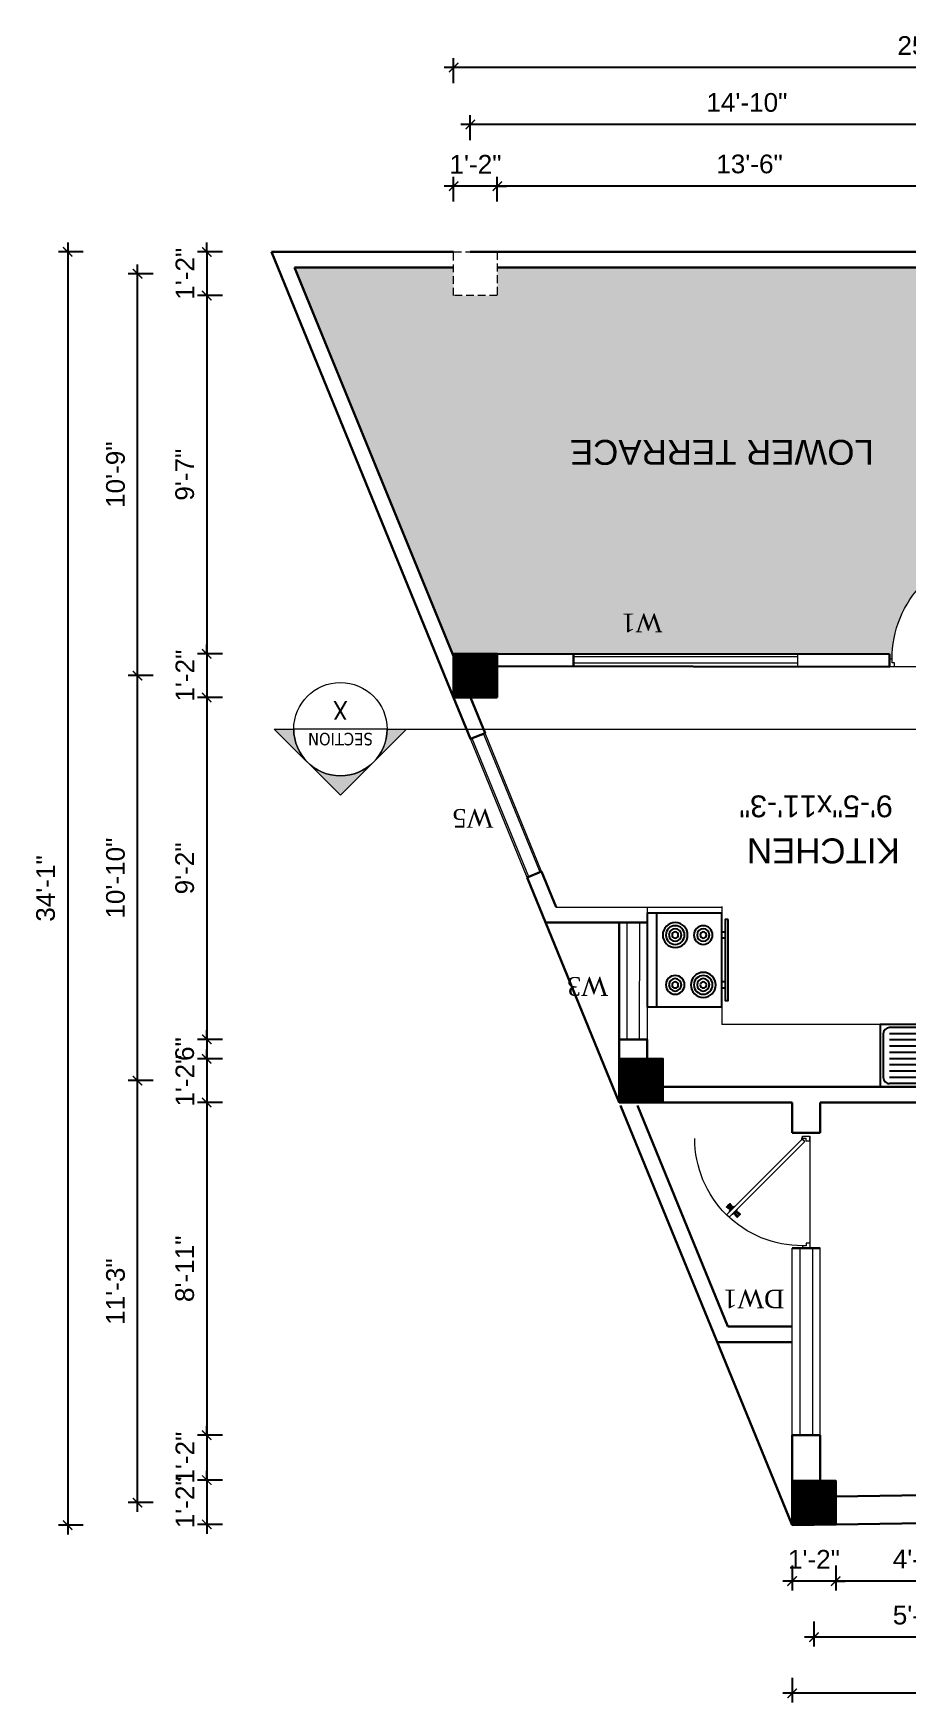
# Model space of a CAD drawing. Header units: inches. Extents: x -4737 to 13205, y 2479 to 13285.
# Drawn here: x -3919 to -3638, y 11788 to 12323 of the extents above; entities that cross this region are included whole.
import ezdxf
from ezdxf.enums import TextEntityAlignment as Align

# ---------------------------------------------------------------- set-up
doc = ezdxf.new("R2010")
doc.units = ezdxf.units.IN
doc.header["$MEASUREMENT"] = 0
doc.linetypes.add('HIDDEN', pattern=[0.375, 0.25, -0.125])
doc.linetypes.add('HIDDEN2', pattern=[0.1875, 0.125, -0.0625])
doc.layers.add('furniture', color=253, linetype='Continuous')
for name, color, linetype, lineweight in [('Furnitures', 44, 'Continuous', 9), ('hatch-.09', 8, 'Continuous', 9), ('Label', 7, 'Continuous', 13), ('ns_DIMS', 1, 'Continuous', 0), ('ns_DIMS @ 1', 1, 'Continuous', 0), ('ns_TEXT', 7, 'Continuous', 13), ('PUERTAS', 7, 'Continuous', 9), ('Text', 7, 'Continuous', 13), ('WALL', 12, 'Continuous', 30), ('wall2', 1, 'Continuous', 15), ('windoow', 4, 'Continuous', 5)]:
    doc.layers.add(name, color=color, linetype=linetype, lineweight=lineweight)
doc.styles.add('arial 1000', font='arial.ttf')
doc.styles.add('ATTR', font='romans.shx', dxfattribs={"width": 0.8, "height": 0.7})
doc.styles.add('dim', font='arial.ttf', dxfattribs={"height": 7})
doc.styles.get("Standard").update_dxf_attribs({"font": 'arial.ttf'})
doc.styles.add('Tahoma', font='tahoma.ttf')
doc.dimstyles.new("1-8'", dxfattribs={"dimtxt": 6, "dimasz": 3, "dimexe": 3, "dimexo": 6, "dimgap": 4, "dimtad": 1, "dimdec": 0, "dimzin": 0, "dimdsep": 46, "dimlunit": 4, "dimtxsty": 'arial 1000', "dimblk": 'ARCHTICK', "dimcen": 8, "dimdle": 3, "dimclrt": 7, "dimazin": 0, "dimtfac": 1, "dimtdec": 0, "dimtix": 1, "dimtmove": 2, "dimatfit": 3, "dimfxl": 5, "dimfxlon": 1, "dimarcsym": 0})

# ---------------------------------------------------------------- blocks, each defined once
blk = doc.blocks.new('3ft')
at = {"layer": 'PUERTAS', "color": 2}
for p, q in [((1.01, 2.52), (25.23, 26.74)), ((26.05, 25.92), (1.77, 1.64)), ((21.99, 26.11), (21.98, 26.13)), ((26.05, 25.92), (25.23, 26.74)), ((25.42, 22.68), (25.43, 22.67)), ((0, 2.4), (0, 0)), ((0.72, 2.4), (0, 2.4)), ((1.6, 0), (0, 0)), ((0.72, 1.52), (0.72, 2.44)), ((0.8, 1.52), (0.72, 1.52)), ((0.8, 1.52), (0.8, 2.41)), ((0.8, 1.2), (0.8, 1.52)), ((1.6, 1.2), (0.8, 1.2)), ((1.57, 1.84), (0.94, 2.47)), ((1.63, 1.89), (0.97, 2.55)), ((1.63, 1.89), (1.57, 1.84)), ((1.77, 1.64), (1.57, 1.84)), ((1.6, 0), (1.6, 1.2)), ((34.4, 0), (34.4, 1.2)), ((34.4, 1.2), (35.2, 1.2)), ((34.4, 0), (36, 0)), ((35.2, 1.2), (35.2, 2.4)), ((35.2, 2.4), (36, 2.4)), ((36, 0), (36, 2.4))]:
    blk.add_line(p, q, dxfattribs=at)
at = {"layer": 'PUERTAS', "color": 8}
for p, q in [((22.57, 24.94), (21.65, 25.68)), ((22.63, 24.99), (21.69, 25.75)), ((22.74, 25.1), (21.84, 25.9)), ((22.13, 26.28), (21.98, 26.13)), ((22.88, 25.24), (22.01, 26.06)), ((22.13, 26.28), (22.27, 26.42)), ((22.29, 26.41), (22.27, 26.42)), ((23.16, 25.52), (22.34, 26.39)), ((23.3, 25.66), (22.5, 26.56)), ((23.41, 25.77), (22.65, 26.71)), ((22.69, 24.32), (23.02, 24.83)), ((23.46, 25.83), (22.72, 26.75)), ((22.95, 24.96), (22.84, 25.07)), ((22.98, 24.99), (22.86, 25.1)), ((23.03, 25.04), (22.91, 25.15)), ((22.91, 24.53), (23.1, 24.91)), ((23.11, 25.12), (22.99, 25.23)), ((23.13, 24.76), (23.18, 24.99)), ((23.28, 25.3), (23.17, 25.41)), ((23.36, 25.37), (23.25, 25.49)), ((23.31, 24.94), (23.28, 25.08)), ((23.41, 25.43), (23.3, 25.54)), ((23.46, 25.09), (23.32, 25.13)), ((23.44, 25.45), (23.33, 25.56)), ((23.64, 25.27), (23.41, 25.22)), ((23.87, 25.49), (23.49, 25.3)), ((24.08, 25.71), (23.57, 25.38)), ((23.63, 23.38), (24.14, 23.72)), ((23.84, 23.6), (24.22, 23.79)), ((24.07, 23.82), (24.3, 23.88)), ((24.25, 24), (24.39, 23.97)), ((24.25, 23.26), (24.99, 22.34)), ((24.27, 23.64), (24.38, 23.53)), ((24.3, 23.67), (24.41, 23.56)), ((24.3, 23.32), (25.06, 22.38)), ((24.35, 23.72), (24.46, 23.61)), ((24.4, 24.15), (24.43, 24.01)), ((24.41, 23.43), (25.2, 22.53)), ((24.43, 23.8), (24.54, 23.69)), ((24.58, 24.33), (24.52, 24.1)), ((24.55, 23.57), (25.37, 22.7)), ((24.6, 23.97), (24.72, 23.86)), ((24.8, 24.56), (24.61, 24.18)), ((25.02, 24.77), (24.68, 24.26)), ((24.68, 24.05), (24.79, 23.94)), ((24.73, 24.1), (24.85, 23.99)), ((24.76, 24.13), (24.87, 24.02)), ((24.83, 23.85), (25.7, 23.03)), ((24.97, 23.99), (25.87, 23.2)), ((25.08, 24.1), (26.02, 23.34)), ((25.14, 24.15), (26.06, 23.41)), ((25.58, 22.82), (25.43, 22.67)), ((25.58, 22.82), (25.73, 22.97)), ((25.72, 22.98), (25.73, 22.97)), ((0, 0), (36, 0))]:
    blk.add_line(p, q, dxfattribs=at)
at = {"layer": 'PUERTAS', "color": 1}
for p, q in [((21.67, 25.73), (22.17, 26.23)), ((22.49, 24.95), (21.67, 25.61)), ((21.7, 25.82), (22.14, 26.26)), ((21.73, 25.79), (21.7, 25.82)), ((22.58, 26.7), (22.14, 26.26)), ((22.67, 26.73), (22.17, 26.23)), ((22.61, 26.67), (22.58, 26.7)), ((22.6, 24.96), (23.02, 25.38)), ((22.61, 24.25), (22.92, 24.72)), ((22.62, 24.13), (22.61, 24.14)), ((22.7, 25.07), (22.71, 25.06)), ((23.45, 25.91), (22.79, 26.73)), ((22.82, 25.06), (23.08, 25.32)), ((22.94, 24.95), (22.83, 25.07)), ((22.92, 24.72), (22.92, 24.72)), ((22.93, 24.94), (23.19, 25.21)), ((22.93, 24.84), (22.93, 24.83)), ((23.44, 25.81), (23.02, 25.38)), ((23.34, 25.58), (23.08, 25.32)), ((23.46, 25.47), (23.19, 25.21)), ((23.33, 25.7), (23.34, 25.69)), ((23.45, 25.46), (23.33, 25.57)), ((23.44, 23.31), (23.45, 23.3)), ((23.56, 23.3), (24.03, 23.61)), ((23.57, 25.47), (23.57, 25.47)), ((24.15, 25.79), (23.68, 25.48)), ((23.68, 25.48), (23.68, 25.48)), ((24.03, 23.61), (24.03, 23.62)), ((24.14, 23.62), (24.14, 23.62)), ((24.25, 23.62), (24.51, 23.89)), ((24.27, 25.78), (24.26, 25.79)), ((24.26, 23.29), (24.69, 23.71)), ((24.26, 23.63), (24.37, 23.52)), ((24.26, 23.18), (24.92, 22.37)), ((24.37, 23.52), (24.63, 23.77)), ((24.37, 23.4), (24.37, 23.4)), ((24.78, 24.15), (24.51, 23.89)), ((24.89, 24.03), (24.63, 23.77)), ((25.11, 24.14), (24.69, 23.71)), ((24.77, 24.14), (24.88, 24.03)), ((24.79, 24.38), (24.78, 24.37)), ((24.78, 24.26), (24.78, 24.26)), ((25.1, 24.84), (24.79, 24.38)), ((25, 24.03), (25, 24.03)), ((25.04, 22.36), (25.54, 22.86)), ((25.09, 24.96), (25.1, 24.95)), ((25.1, 22.42), (25.13, 22.39)), ((25.13, 22.39), (25.57, 22.83)), ((25.22, 24.14), (26.03, 23.48)), ((26.04, 23.37), (25.54, 22.86)), ((26.01, 23.27), (25.57, 22.83)), ((25.98, 23.3), (26.01, 23.27))]:
    blk.add_line(p, q, dxfattribs=at)
at = {"layer": 'PUERTAS', "color": 2}
for radius in [0.155, 0.0752]:
    blk.add_circle((0.82, 2.56), radius, dxfattribs=at)
at = {"layer": 'PUERTAS', "color": 8}
blk.add_arc((0.82, 2.56), 34.38, 359.7285, 90.0333, dxfattribs=at)
at = {"layer": 'PUERTAS', "color": 1}
for centre, start, end in [((22.54, 25.01), 231.0764, 315), ((22.67, 24.2), 135, 225), ((22.73, 26.68), 38.9236, 135), ((22.77, 25.12), 225, 315), ((22.99, 24.89), 135, 219.7428), ((22.87, 24.78), 315, 39.7428), ((23.28, 25.63), 315, 45), ((23.39, 25.86), 315, 38.9236), ((23.51, 23.36), 225, 315), ((23.51, 25.41), 50.2572, 135), ((23.62, 25.53), 230.2572, 315), ((24.09, 23.56), 50.2572, 135), ((24.2, 23.68), 230.2572, 315), ((24.2, 25.73), 45, 135), ((24.32, 23.23), 135, 218.9236), ((24.42, 23.46), 135, 225), ((24.84, 24.31), 135, 219.7428), ((24.72, 24.21), 315, 39.7428), ((24.94, 23.98), 45, 135), ((24.98, 22.42), 218.9236, 315), ((25.04, 24.89), 315, 45), ((25.17, 24.08), 51.0764, 135), ((25.98, 23.42), 315, 51.0764)]:
    blk.add_arc(centre, 0.08, start, end, dxfattribs=at)
blk = doc.blocks.new('*U36')
at = {"color": 3}
blk.add_blockref('3ft', (0, 0), dxfattribs=at)
blk = doc.blocks.new('_ArchTick')
at = {"color": 0, "const_width": 0.15}
blk.add_lwpolyline([(-0.5, -0.5), (0.5, 0.5)], dxfattribs=at)
blk = doc.blocks.new('*D1144')
at = {"layer": 'Defpoints', "color": 0, "transparency": 16777216}
for p in [(-3783.78, 12253.31), (-3863, 12239.31), (-3783.78, 12239.31)]:
    blk.add_point(p, dxfattribs=at)
at = {"layer": 'ns_DIMS', "color": 0, "lineweight": -2, "transparency": 16777216}
for p, q in [((-3863, 12253.31), (-3863, 12256.31)), ((-3858, 12253.31), (-3866, 12253.31)), ((-3863, 12253.31), (-3863, 12239.31)), ((-3858, 12239.31), (-3866, 12239.31)), ((-3863, 12239.31), (-3863, 12236.31))]:
    blk.add_line(p, q, dxfattribs=at)
at = {"layer": 'ns_DIMS', "color": 0, "lineweight": -2, "transparency": 16777216, "xscale": 3, "yscale": 3, "zscale": 3}
for p, rotation in [((-3863, 12253.31), 270), ((-3863, 12239.31), 90)]:
    blk.add_blockref('_ArchTick', p, dxfattribs=dict(at, rotation=rotation))
at = {"layer": 'ns_DIMS', "color": 7, "transparency": 16777216, "insert": (-3870.01, 12246.31), "char_height": 6, "attachment_point": 5, "rotation": 90, "style": 'arial 1000'}
blk.add_mtext('1\'-2"', dxfattribs=at)
blk = doc.blocks.new('*D1145')
at = {"layer": 'Defpoints', "color": 0, "transparency": 16777216}
for p in [(-3783.78, 12124.31), (-3863, 12110.31), (-3783.78, 12110.31)]:
    blk.add_point(p, dxfattribs=at)
at = {"layer": 'ns_DIMS', "color": 0, "lineweight": -2, "transparency": 16777216}
for p, q in [((-3863, 12124.31), (-3863, 12127.31)), ((-3858, 12124.31), (-3866, 12124.31)), ((-3863, 12124.31), (-3863, 12110.31)), ((-3858, 12110.31), (-3866, 12110.31)), ((-3863, 12110.31), (-3863, 12107.31))]:
    blk.add_line(p, q, dxfattribs=at)
at = {"layer": 'ns_DIMS', "color": 0, "lineweight": -2, "transparency": 16777216, "xscale": 3, "yscale": 3, "zscale": 3}
for p, rotation in [((-3863, 12124.31), 270), ((-3863, 12110.31), 90)]:
    blk.add_blockref('_ArchTick', p, dxfattribs=dict(at, rotation=rotation))
at = {"layer": 'ns_DIMS', "color": 7, "transparency": 16777216, "insert": (-3870.01, 12117.31), "char_height": 6, "attachment_point": 5, "rotation": 90, "style": 'arial 1000'}
blk.add_mtext('1\'-2"', dxfattribs=at)
blk = doc.blocks.new('*D1070')
at = {"layer": 'Defpoints', "color": 0, "transparency": 16777216}
for p in [(-3783.78, 12110.31), (-3863, 12000.56), (-3730.64, 12000.56)]:
    blk.add_point(p, dxfattribs=at)
at = {"layer": 'ns_DIMS', "color": 0, "lineweight": -2, "transparency": 16777216}
for p, q in [((-3858, 12110.31), (-3866, 12110.31)), ((-3863, 12113.31), (-3863, 11997.56)), ((-3858, 12000.56), (-3866, 12000.56))]:
    blk.add_line(p, q, dxfattribs=at)
at = {"layer": 'ns_DIMS', "color": 0, "lineweight": -2, "transparency": 16777216, "xscale": 3, "yscale": 3, "zscale": 3}
for p, rotation in [((-3863, 12110.31), 90), ((-3863, 12000.56), 270)]:
    blk.add_blockref('_ArchTick', p, dxfattribs=dict(at, rotation=rotation))
at = {"layer": 'ns_DIMS', "color": 7, "transparency": 16777216, "insert": (-3870.06, 12055.44), "char_height": 6, "attachment_point": 5, "rotation": 90, "style": 'arial 1000'}
blk.add_mtext('9\'-2"', dxfattribs=at)
blk = doc.blocks.new('*D1146')
at = {"layer": 'Defpoints', "color": 0, "transparency": 16777216}
for p in [(-3730.64, 12000.56), (-3863, 11994.31), (-3730.64, 11994.31)]:
    blk.add_point(p, dxfattribs=at)
at = {"layer": 'ns_DIMS', "color": 0, "lineweight": -2, "transparency": 16777216}
for p, q in [((-3863, 12000.56), (-3863, 12003.56)), ((-3858, 12000.56), (-3866, 12000.56)), ((-3863, 12000.56), (-3863, 11994.31)), ((-3858, 11994.31), (-3866, 11994.31)), ((-3863, 11994.31), (-3863, 11991.31))]:
    blk.add_line(p, q, dxfattribs=at)
at = {"layer": 'ns_DIMS', "color": 0, "lineweight": -2, "transparency": 16777216, "xscale": 3, "yscale": 3, "zscale": 3}
for p, rotation in [((-3863, 12000.56), 270), ((-3863, 11994.31), 90)]:
    blk.add_blockref('_ArchTick', p, dxfattribs=dict(at, rotation=rotation))
at = {"layer": 'ns_DIMS', "color": 7, "transparency": 16777216, "insert": (-3870.06, 11997.44), "char_height": 6, "attachment_point": 5, "rotation": 90, "style": 'arial 1000'}
blk.add_mtext('6"', dxfattribs=at)
blk = doc.blocks.new('*D1147')
at = {"layer": 'Defpoints', "color": 0, "transparency": 16777216}
for p in [(-3730.64, 11994.31), (-3863, 11980.31), (-3730.64, 11980.31)]:
    blk.add_point(p, dxfattribs=at)
at = {"layer": 'ns_DIMS', "color": 0, "lineweight": -2, "transparency": 16777216}
for p, q in [((-3863, 11994.31), (-3863, 11997.31)), ((-3858, 11994.31), (-3866, 11994.31)), ((-3863, 11994.31), (-3863, 11980.31)), ((-3858, 11980.31), (-3866, 11980.31)), ((-3863, 11980.31), (-3863, 11977.31))]:
    blk.add_line(p, q, dxfattribs=at)
at = {"layer": 'ns_DIMS', "color": 0, "lineweight": -2, "transparency": 16777216, "xscale": 3, "yscale": 3, "zscale": 3}
for p, rotation in [((-3863, 11994.31), 270), ((-3863, 11980.31), 90)]:
    blk.add_blockref('_ArchTick', p, dxfattribs=dict(at, rotation=rotation))
at = {"layer": 'ns_DIMS', "color": 7, "transparency": 16777216, "insert": (-3870.01, 11987.31), "char_height": 6, "attachment_point": 5, "rotation": 90, "style": 'arial 1000'}
blk.add_mtext('1\'-2"', dxfattribs=at)
blk = doc.blocks.new('*D1148')
at = {"layer": 'Defpoints', "color": 0, "transparency": 16777216}
for p in [(-3730.64, 11980.31), (-3863, 11873.51), (-3675.18, 11873.51)]:
    blk.add_point(p, dxfattribs=at)
at = {"layer": 'ns_DIMS', "color": 0, "lineweight": -2, "transparency": 16777216}
for p, q in [((-3863, 11983.31), (-3863, 11870.51)), ((-3858, 11980.31), (-3866, 11980.31)), ((-3858, 11873.51), (-3866, 11873.51))]:
    blk.add_line(p, q, dxfattribs=at)
at = {"layer": 'ns_DIMS', "color": 0, "lineweight": -2, "transparency": 16777216, "xscale": 3, "yscale": 3, "zscale": 3}
for p, rotation in [((-3863, 11980.31), 90), ((-3863, 11873.51), 270)]:
    blk.add_blockref('_ArchTick', p, dxfattribs=dict(at, rotation=rotation))
at = {"layer": 'ns_DIMS', "color": 7, "transparency": 16777216, "insert": (-3870.06, 11926.91), "char_height": 6, "attachment_point": 5, "rotation": 90, "style": 'arial 1000'}
blk.add_mtext('8\'-11"', dxfattribs=at)
blk = doc.blocks.new('*D1149')
at = {"layer": 'Defpoints', "color": 0, "transparency": 16777216}
for p in [(-3675.18, 11873.51), (-3863, 11859.09), (-3675.18, 11859.09)]:
    blk.add_point(p, dxfattribs=at)
at = {"layer": 'ns_DIMS', "color": 0, "lineweight": -2, "transparency": 16777216}
for p, q in [((-3858, 11873.51), (-3866, 11873.51)), ((-3863, 11873.51), (-3863, 11876.51)), ((-3863, 11873.51), (-3863, 11859.09)), ((-3858, 11859.09), (-3866, 11859.09)), ((-3863, 11859.09), (-3863, 11856.09))]:
    blk.add_line(p, q, dxfattribs=at)
at = {"layer": 'ns_DIMS', "color": 0, "lineweight": -2, "transparency": 16777216, "xscale": 3, "yscale": 3, "zscale": 3}
for p, rotation in [((-3863, 11873.51), 270), ((-3863, 11859.09), 90)]:
    blk.add_blockref('_ArchTick', p, dxfattribs=dict(at, rotation=rotation))
at = {"layer": 'ns_DIMS', "color": 7, "transparency": 16777216, "insert": (-3870.01, 11866.3), "char_height": 6, "attachment_point": 5, "rotation": 90, "style": 'arial 1000'}
blk.add_mtext('1\'-2"', dxfattribs=at)
blk = doc.blocks.new('*D1150')
at = {"layer": 'Defpoints', "color": 0, "transparency": 16777216}
for p in [(-3675.18, 11859.09), (-3863, 11844.86), (-3675.18, 11844.86)]:
    blk.add_point(p, dxfattribs=at)
at = {"layer": 'ns_DIMS', "color": 0, "lineweight": -2, "transparency": 16777216}
for p, q in [((-3858, 11859.09), (-3866, 11859.09)), ((-3863, 11859.09), (-3863, 11862.09)), ((-3863, 11859.09), (-3863, 11844.86)), ((-3858, 11844.86), (-3866, 11844.86)), ((-3863, 11844.86), (-3863, 11841.86))]:
    blk.add_line(p, q, dxfattribs=at)
at = {"layer": 'ns_DIMS', "color": 0, "lineweight": -2, "transparency": 16777216, "xscale": 3, "yscale": 3, "zscale": 3}
for p, rotation in [((-3863, 11859.09), 270), ((-3863, 11844.86), 90)]:
    blk.add_blockref('_ArchTick', p, dxfattribs=dict(at, rotation=rotation))
at = {"layer": 'ns_DIMS', "color": 7, "transparency": 16777216, "insert": (-3870.01, 11851.97), "char_height": 6, "attachment_point": 5, "rotation": 90, "style": 'arial 1000'}
blk.add_mtext('1\'-2"', dxfattribs=at)
blk = doc.blocks.new('*D1151')
at = {"layer": 'Defpoints', "color": 0, "transparency": 16777216}
for p in [(-3885.2, 11987.31), (-3730.64, 11987.31), (-3675.18, 11851.86)]:
    blk.add_point(p, dxfattribs=at)
at = {"layer": 'ns_DIMS', "color": 0, "lineweight": -2, "transparency": 16777216}
for p, q in [((-3880.2, 11987.31), (-3888.2, 11987.31)), ((-3885.2, 11848.86), (-3885.2, 11990.31)), ((-3880.2, 11851.86), (-3888.2, 11851.86))]:
    blk.add_line(p, q, dxfattribs=at)
at = {"layer": 'ns_DIMS', "color": 0, "lineweight": -2, "transparency": 16777216, "xscale": 3, "yscale": 3, "zscale": 3}
for p, rotation in [((-3885.2, 11987.31), 90), ((-3885.2, 11851.86), 270)]:
    blk.add_blockref('_ArchTick', p, dxfattribs=dict(at, rotation=rotation))
at = {"layer": 'ns_DIMS', "color": 7, "transparency": 16777216, "insert": (-3892.26, 11919.59), "char_height": 6, "attachment_point": 5, "rotation": 90, "style": 'arial 1000'}
blk.add_mtext('11\'-3"', dxfattribs=at)
blk = doc.blocks.new('*D1152')
at = {"layer": 'Defpoints', "color": 0, "transparency": 16777216}
for p in [(-3885.2, 12117.31), (-3783.78, 12117.31), (-3730.64, 11987.31)]:
    blk.add_point(p, dxfattribs=at)
at = {"layer": 'ns_DIMS', "color": 0, "lineweight": -2, "transparency": 16777216}
for p, q in [((-3885.2, 11984.31), (-3885.2, 12120.31)), ((-3880.2, 12117.31), (-3888.2, 12117.31)), ((-3880.2, 11987.31), (-3888.2, 11987.31))]:
    blk.add_line(p, q, dxfattribs=at)
at = {"layer": 'ns_DIMS', "color": 0, "lineweight": -2, "transparency": 16777216, "xscale": 3, "yscale": 3, "zscale": 3}
for p, rotation in [((-3885.2, 12117.31), 90), ((-3885.2, 11987.31), 270)]:
    blk.add_blockref('_ArchTick', p, dxfattribs=dict(at, rotation=rotation))
at = {"layer": 'ns_DIMS', "color": 7, "transparency": 16777216, "insert": (-3892.26, 12052.31), "char_height": 6, "attachment_point": 5, "rotation": 90, "style": 'arial 1000'}
blk.add_mtext('10\'-10"', dxfattribs=at)
blk = doc.blocks.new('*D1153')
at = {"layer": 'Defpoints', "color": 0, "transparency": 16777216}
for p in [(-3885.2, 12246.31), (-3783.78, 12246.31), (-3783.78, 12117.31)]:
    blk.add_point(p, dxfattribs=at)
at = {"layer": 'ns_DIMS', "color": 0, "lineweight": -2, "transparency": 16777216}
for p, q in [((-3885.2, 12114.31), (-3885.2, 12249.31)), ((-3880.2, 12246.31), (-3888.2, 12246.31)), ((-3880.2, 12117.31), (-3888.2, 12117.31))]:
    blk.add_line(p, q, dxfattribs=at)
at = {"layer": 'ns_DIMS', "color": 0, "lineweight": -2, "transparency": 16777216, "xscale": 3, "yscale": 3, "zscale": 3}
for p, rotation in [((-3885.2, 12246.31), 90), ((-3885.2, 12117.31), 270)]:
    blk.add_blockref('_ArchTick', p, dxfattribs=dict(at, rotation=rotation))
at = {"layer": 'ns_DIMS', "color": 7, "transparency": 16777216, "insert": (-3892.26, 12181.81), "char_height": 6, "attachment_point": 5, "rotation": 90, "style": 'arial 1000'}
blk.add_mtext('10\'-9"', dxfattribs=at)
blk = doc.blocks.new('*D1071')
at = {"layer": 'Defpoints', "color": 0, "transparency": 16777216}
for p in [(-3783.78, 12253.31), (-3907.62, 11844.66), (-3675.18, 11844.66)]:
    blk.add_point(p, dxfattribs=at)
at = {"layer": 'ns_DIMS', "color": 0, "lineweight": -2, "transparency": 16777216}
for p, q in [((-3907.62, 12256.31), (-3907.62, 11841.66)), ((-3902.62, 12253.31), (-3910.62, 12253.31)), ((-3902.62, 11844.66), (-3910.62, 11844.66))]:
    blk.add_line(p, q, dxfattribs=at)
at = {"layer": 'ns_DIMS', "color": 0, "lineweight": -2, "transparency": 16777216, "xscale": 3, "yscale": 3, "zscale": 3}
for p, rotation in [((-3907.62, 12253.31), 90), ((-3907.62, 11844.66), 270)]:
    blk.add_blockref('_ArchTick', p, dxfattribs=dict(at, rotation=rotation))
at = {"layer": 'ns_DIMS', "color": 7, "transparency": 16777216, "insert": (-3914.69, 12048.99), "char_height": 6, "attachment_point": 5, "rotation": 90, "style": 'arial 1000'}
blk.add_mtext('34\'-1"', dxfattribs=at)
blk = doc.blocks.new('*D1074')
at = {"layer": 'Defpoints', "color": 0, "transparency": 16777216}
for p in [(-3453.04, 11847.8), (-3675.18, 11844.66), (-3675.18, 11790.66)]:
    blk.add_point(p, dxfattribs=at)
at = {"layer": 'ns_DIMS', "color": 0, "lineweight": -2, "transparency": 16777216}
for p, q in [((-3675.18, 11795.66), (-3675.18, 11787.66)), ((-3453.04, 11795.66), (-3453.04, 11787.66)), ((-3450.04, 11790.66), (-3678.18, 11790.66))]:
    blk.add_line(p, q, dxfattribs=at)
at = {"layer": 'ns_DIMS', "color": 0, "lineweight": -2, "transparency": 16777216, "xscale": 3, "yscale": 3, "zscale": 3, "rotation": 180}
blk.add_blockref('_ArchTick', (-3675.18, 11790.66), dxfattribs=at)
at = {"layer": 'ns_DIMS', "color": 0, "lineweight": -2, "transparency": 16777216, "xscale": 3, "yscale": 3, "zscale": 3}
blk.add_blockref('_ArchTick', (-3453.04, 11790.66), dxfattribs=at)
at = {"layer": 'ns_DIMS', "color": 7, "transparency": 16777216, "insert": (-3564.11, 11797.73), "char_height": 6, "attachment_point": 5, "style": 'arial 1000'}
blk.add_mtext('18\'-6"', dxfattribs=at)
blk = doc.blocks.new('*D1058')
at = {"layer": 'Defpoints', "color": 0, "transparency": 16777216}
for p in [(-3661.18, 11844.86), (-3607.93, 11845.81), (-3661.18, 11826.66)]:
    blk.add_point(p, dxfattribs=at)
at = {"layer": 'ns_DIMS', "color": 0, "lineweight": -2, "transparency": 16777216}
for p, q in [((-3661.18, 11831.66), (-3661.18, 11823.66)), ((-3607.93, 11831.66), (-3607.93, 11823.66)), ((-3604.93, 11826.66), (-3664.18, 11826.66))]:
    blk.add_line(p, q, dxfattribs=at)
at = {"layer": 'ns_DIMS', "color": 0, "lineweight": -2, "transparency": 16777216, "xscale": 3, "yscale": 3, "zscale": 3, "rotation": 180}
blk.add_blockref('_ArchTick', (-3661.18, 11826.66), dxfattribs=at)
at = {"layer": 'ns_DIMS', "color": 0, "lineweight": -2, "transparency": 16777216, "xscale": 3, "yscale": 3, "zscale": 3}
blk.add_blockref('_ArchTick', (-3607.93, 11826.66), dxfattribs=at)
at = {"layer": 'ns_DIMS', "color": 7, "transparency": 16777216, "insert": (-3634.55, 11833.71), "char_height": 6, "attachment_point": 5, "style": 'arial 1000'}
blk.add_mtext('4\'-5"', dxfattribs=at)
blk = doc.blocks.new('*D1059')
at = {"layer": 'Defpoints', "color": 0, "transparency": 16777216}
for p in [(-3675.18, 11844.66), (-3661.18, 11844.86), (-3675.18, 11826.66)]:
    blk.add_point(p, dxfattribs=at)
at = {"layer": 'ns_DIMS', "color": 0, "lineweight": -2, "transparency": 16777216}
for p, q in [((-3675.18, 11831.66), (-3675.18, 11823.66)), ((-3661.18, 11831.66), (-3661.18, 11823.66)), ((-3675.18, 11826.66), (-3678.18, 11826.66)), ((-3661.18, 11826.66), (-3675.18, 11826.66)), ((-3661.18, 11826.66), (-3658.18, 11826.66))]:
    blk.add_line(p, q, dxfattribs=at)
at = {"layer": 'ns_DIMS', "color": 0, "lineweight": -2, "transparency": 16777216, "xscale": 3, "yscale": 3, "zscale": 3}
blk.add_blockref('_ArchTick', (-3675.18, 11826.66), dxfattribs=at)
at = {"layer": 'ns_DIMS', "color": 0, "lineweight": -2, "transparency": 16777216, "xscale": 3, "yscale": 3, "zscale": 3, "rotation": 180}
blk.add_blockref('_ArchTick', (-3661.18, 11826.66), dxfattribs=at)
at = {"layer": 'ns_DIMS', "color": 7, "transparency": 16777216, "insert": (-3668.18, 11833.67), "char_height": 6, "attachment_point": 5, "style": 'arial 1000'}
blk.add_mtext('1\'-2"', dxfattribs=at)
blk = doc.blocks.new('*D1060')
at = {"layer": 'Defpoints', "color": 0, "transparency": 16777216}
for p in [(-3668.18, 11844.66), (-3600.93, 11845.81), (-3668.18, 11808.66)]:
    blk.add_point(p, dxfattribs=at)
at = {"layer": 'ns_DIMS', "color": 0, "lineweight": -2, "transparency": 16777216}
for p, q in [((-3668.18, 11813.66), (-3668.18, 11805.66)), ((-3600.93, 11813.66), (-3600.93, 11805.66)), ((-3597.93, 11808.66), (-3671.18, 11808.66))]:
    blk.add_line(p, q, dxfattribs=at)
at = {"layer": 'ns_DIMS', "color": 0, "lineweight": -2, "transparency": 16777216, "xscale": 3, "yscale": 3, "zscale": 3, "rotation": 180}
blk.add_blockref('_ArchTick', (-3668.18, 11808.66), dxfattribs=at)
at = {"layer": 'ns_DIMS', "color": 0, "lineweight": -2, "transparency": 16777216, "xscale": 3, "yscale": 3, "zscale": 3}
blk.add_blockref('_ArchTick', (-3600.93, 11808.66), dxfattribs=at)
at = {"layer": 'ns_DIMS', "color": 7, "transparency": 16777216, "insert": (-3634.55, 11815.71), "char_height": 6, "attachment_point": 5, "style": 'arial 1000'}
blk.add_mtext('5\'-7"', dxfattribs=at)
blk = doc.blocks.new('*D1065')
at = {"layer": 'Defpoints', "color": 0, "transparency": 16777216}
for p in [(-3769.78, 12274.45), (-3769.78, 12253.31), (-3607.93, 12253.31)]:
    blk.add_point(p, dxfattribs=at)
at = {"layer": 'ns_DIMS', "color": 0, "lineweight": -2, "transparency": 16777216}
for p, q in [((-3769.78, 12269.45), (-3769.78, 12277.45)), ((-3607.93, 12269.45), (-3607.93, 12277.45)), ((-3604.93, 12274.45), (-3772.78, 12274.45))]:
    blk.add_line(p, q, dxfattribs=at)
at = {"layer": 'ns_DIMS', "color": 0, "lineweight": -2, "transparency": 16777216, "xscale": 3, "yscale": 3, "zscale": 3, "rotation": 180}
blk.add_blockref('_ArchTick', (-3769.78, 12274.45), dxfattribs=at)
at = {"layer": 'ns_DIMS', "color": 0, "lineweight": -2, "transparency": 16777216, "xscale": 3, "yscale": 3, "zscale": 3}
blk.add_blockref('_ArchTick', (-3607.93, 12274.45), dxfattribs=at)
at = {"layer": 'ns_DIMS', "color": 7, "transparency": 16777216, "insert": (-3688.85, 12281.52), "char_height": 6, "attachment_point": 5, "style": 'arial 1000'}
blk.add_mtext('13\'-6"', dxfattribs=at)
blk = doc.blocks.new('*D1066')
at = {"layer": 'Defpoints', "color": 0, "transparency": 16777216}
for p in [(-3783.78, 12274.45), (-3783.78, 12253.31), (-3769.78, 12253.31)]:
    blk.add_point(p, dxfattribs=at)
at = {"layer": 'ns_DIMS', "color": 0, "lineweight": -2, "transparency": 16777216}
for p, q in [((-3783.78, 12269.45), (-3783.78, 12277.45)), ((-3769.78, 12269.45), (-3769.78, 12277.45)), ((-3783.78, 12274.45), (-3786.78, 12274.45)), ((-3769.78, 12274.45), (-3783.78, 12274.45)), ((-3769.78, 12274.45), (-3766.78, 12274.45))]:
    blk.add_line(p, q, dxfattribs=at)
at = {"layer": 'ns_DIMS', "color": 0, "lineweight": -2, "transparency": 16777216, "xscale": 3, "yscale": 3, "zscale": 3}
blk.add_blockref('_ArchTick', (-3783.78, 12274.45), dxfattribs=at)
at = {"layer": 'ns_DIMS', "color": 0, "lineweight": -2, "transparency": 16777216, "xscale": 3, "yscale": 3, "zscale": 3, "rotation": 180}
blk.add_blockref('_ArchTick', (-3769.78, 12274.45), dxfattribs=at)
at = {"layer": 'ns_DIMS', "color": 7, "transparency": 16777216, "insert": (-3776.78, 12281.46), "char_height": 6, "attachment_point": 5, "style": 'arial 1000'}
blk.add_mtext('1\'-2"', dxfattribs=at)
blk = doc.blocks.new('*D1068')
at = {"layer": 'Defpoints', "color": 0, "transparency": 16777216}
for p in [(-3778.47, 12294.21), (-3778.47, 12253.31), (-3600.93, 12253.31)]:
    blk.add_point(p, dxfattribs=at)
at = {"layer": 'ns_DIMS', "color": 0, "lineweight": -2, "transparency": 16777216}
for p, q in [((-3778.47, 12289.21), (-3778.47, 12297.21)), ((-3600.93, 12289.21), (-3600.93, 12297.21)), ((-3597.93, 12294.21), (-3781.47, 12294.21))]:
    blk.add_line(p, q, dxfattribs=at)
at = {"layer": 'ns_DIMS', "color": 0, "lineweight": -2, "transparency": 16777216, "xscale": 3, "yscale": 3, "zscale": 3, "rotation": 180}
blk.add_blockref('_ArchTick', (-3778.47, 12294.21), dxfattribs=at)
at = {"layer": 'ns_DIMS', "color": 0, "lineweight": -2, "transparency": 16777216, "xscale": 3, "yscale": 3, "zscale": 3}
blk.add_blockref('_ArchTick', (-3600.93, 12294.21), dxfattribs=at)
at = {"layer": 'ns_DIMS', "color": 7, "transparency": 16777216, "insert": (-3689.7, 12301.27), "char_height": 6, "attachment_point": 5, "style": 'arial 1000'}
blk.add_mtext('14\'-10"', dxfattribs=at)
blk = doc.blocks.new('*D1069')
at = {"layer": 'Defpoints', "color": 0, "transparency": 16777216}
for p in [(-3783.78, 12312.47), (-3783.78, 12253.31), (-3473.02, 12253.31)]:
    blk.add_point(p, dxfattribs=at)
at = {"layer": 'ns_DIMS', "color": 0, "lineweight": -2, "transparency": 16777216}
for p, q in [((-3783.78, 12307.47), (-3783.78, 12315.47)), ((-3473.02, 12307.47), (-3473.02, 12315.47)), ((-3470.02, 12312.47), (-3786.78, 12312.47))]:
    blk.add_line(p, q, dxfattribs=at)
at = {"layer": 'ns_DIMS', "color": 0, "lineweight": -2, "transparency": 16777216, "xscale": 3, "yscale": 3, "zscale": 3, "rotation": 180}
blk.add_blockref('_ArchTick', (-3783.78, 12312.47), dxfattribs=at)
at = {"layer": 'ns_DIMS', "color": 0, "lineweight": -2, "transparency": 16777216, "xscale": 3, "yscale": 3, "zscale": 3}
blk.add_blockref('_ArchTick', (-3473.02, 12312.47), dxfattribs=at)
at = {"layer": 'ns_DIMS', "color": 7, "transparency": 16777216, "insert": (-3628.4, 12319.53), "char_height": 6, "attachment_point": 5, "style": 'arial 1000'}
blk.add_mtext('25\'-11"', dxfattribs=at)
blk = doc.blocks.new('*U53')
h = blk.add_hatch(color=256)
edge = h.paths.add_edge_path()
edge.add_line((-0.313, 0), (-0.442, 0))
edge.add_line((-0.442, 0), (0, 0.442))
edge.add_line((0, 0.442), (0.442, 0))
edge.add_line((0.442, 0), (0.312, 0))
edge.add_arc((0, 0), 0.312, 360, 540)
blk.add_hatch(color=256).paths.add_polyline_path([(-7.747, 0.125), (-7.691, 0.125), (-7.691, 0), (-7.747, 0)])
at = {"linetype": 'HIDDEN2', "ltscale": 100}
blk.add_line((-0.313, 0), (-7.747, 0), dxfattribs=at)
blk.add_line((-0.313, 0), (0.312, 0))
blk.add_lwpolyline([(-0.313, 0), (-0.442, 0), (0, 0.442), (0.442, 0), (0.312, 0, 1)], format="xyb", close=True)
blk.add_lwpolyline([(-7.747, 0.125), (-7.691, 0.125), (-7.691, 0), (-7.747, 0)], close=True)
blk.add_circle((0, 0), 0.312)
at = {"style": 'Tahoma', "flags": 8}
blk.add_attdef('VIEWNUMBER', text='', height=0.125, dxfattribs=at).set_placement((0, 0), align=Align.BOTTOM_CENTER)
blk.add_attdef('SHEETNUMBER', text='', height=0.125, dxfattribs=at).set_placement((0, -0.063), align=Align.TOP_CENTER)
blk = doc.blocks.new('SINK')
at = {"layer": 'furniture', "ltscale": 2}
for p, q in [((0, 19.5), (-20, 19.5)), ((-20, -19.5), (-20, 19.5)), ((-19, -16.5), (-19, 16.5)), ((-3, 18.5), (-17, 18.5)), ((-17, 0.5), (-17, 16.5)), ((-15, 0.5), (-15, 16.5)), ((-13, 0.5), (-13, 16.5)), ((-11, 0.5), (-11, 16.5)), ((-9, 0.5), (-9, 16.5)), ((-7, 0.5), (-7, 16.5)), ((-5, 0.5), (-5, 16.5)), ((-3, 0.5), (-3, 16.5)), ((-1, -16.5), (-1, 16.5)), ((0, -19.5), (0, 19.5)), ((-18.25, -3.59), (-17.75, -3.59)), ((-18.25, -4.15), (-18.25, -3.59)), ((-11.32, -4.65), (-17.76, -8.37)), ((-17.75, -3.59), (-17.75, -4.15)), ((-17, -7.93), (-17, -4.5)), ((-6, -1.5), (-14, -1.5)), ((-3, -13.5), (-3, -4.5)), ((-17.26, -9.24), (-10.82, -5.52)), ((-17, -13.5), (-17, -9.09)), ((-18.25, -14.03), (-18.25, -14.59)), ((-18.25, -14.59), (-17.75, -14.59)), ((-17.75, -14.59), (-17.75, -14.03)), ((0, -19.5), (-20, -19.5)), ((-3, -18.5), (-17, -18.5)), ((-6, -16.5), (-14, -16.5))]:
    blk.add_line(p, q, dxfattribs=at)
blk.add_lwpolyline([(-17, -9.09), (-17, -15.09), (-19, -15.09), (-19, -3.09), (-17, -3.09), (-17, -7.94)], dxfattribs=at)
for centre, radius in [((-18, -5.09), 1), ((-18, -9.09), 0.75), ((-10, -9), 1), ((-18, -13.09), 1)]:
    blk.add_circle(centre, radius, dxfattribs=at)
for centre, radius, start, end in [((-17, 16.5), 2, 90, 180), ((-3, 16.5), 2, 0, 90), ((-14, -4.5), 3, 90, 180), ((-11.07, -5.09), 0.5, 300, 120), ((-6, -4.5), 3, 0, 90), ((-14, -13.5), 3, 180, 270), ((-6, -13.5), 3, 270, 0), ((-17, -16.5), 2, 180, 270), ((-3, -16.5), 2, 270, 0)]:
    blk.add_arc(centre, radius, start, end, dxfattribs=at)
blk = doc.blocks.new('rgovn30t')
for p, q in [((0, 21), (29.999995, 21)), ((5.99999, 0), (5.99999, -1)), ((7.99999, -1), (7.99999, 0)), ((21.99999, -1), (21.99999, 0)), ((23.99999, 0), (23.99999, -1))]:
    blk.add_line(p, q)
for points in [[(0, 0), (0, 24), (29.999995, 24), (29.999995, 0)], [(2, -2), (2, -1), (27.999994, -1), (27.999994, -2)]]:
    blk.add_lwpolyline(points, close=True)
for centre, radius in [((6.99999, 15), 4), ((6.99999, 15), 3), ((6.99999, 15), 2), ((22.99999, 15), 3), ((22.99999, 15), 2), ((6.99999, 15), 1), ((22.99999, 15), 1), ((6.99999, 6), 3), ((6.99999, 6), 2), ((6.99999, 6), 1), ((22.99999, 6), 4), ((22.99999, 6), 3), ((22.99999, 6), 2), ((22.99999, 6), 1)]:
    blk.add_circle(centre, radius)
at = {"style": 'ATTR', "width": 0.8, "flags": 9}
blk.add_attdef('ESTCODE', (0, 0), '', height=0.7, dxfattribs=at)
blk = doc.blocks.new('*D1143')
at = {"layer": 'Defpoints', "color": 0, "transparency": 16777216}
for p in [(-3783.78, 12239.31), (-3863, 12124.31), (-3783.78, 12124.31)]:
    blk.add_point(p, dxfattribs=at)
at = {"layer": 'ns_DIMS', "color": 0, "lineweight": -2, "transparency": 16777216}
for p, q in [((-3858, 12239.31), (-3866, 12239.31)), ((-3863, 12242.31), (-3863, 12121.31)), ((-3858, 12124.31), (-3866, 12124.31))]:
    blk.add_line(p, q, dxfattribs=at)
at = {"layer": 'ns_DIMS', "color": 0, "lineweight": -2, "transparency": 16777216, "xscale": 3, "yscale": 3, "zscale": 3}
for p, rotation in [((-3863, 12239.31), 90), ((-3863, 12124.31), 270)]:
    blk.add_blockref('_ArchTick', p, dxfattribs=dict(at, rotation=rotation))
at = {"layer": 'ns_DIMS', "color": 7, "transparency": 16777216, "insert": (-3870.06, 12181.81), "char_height": 6, "attachment_point": 5, "rotation": 90, "style": 'arial 1000'}
blk.add_mtext('9\'-7"', dxfattribs=at)

msp = doc.modelspace()

# ---------------------------------------------------------------- hatches: boundary and pattern name
at = {"layer": 'hatch-.09'}
h = msp.add_hatch(dxfattribs=at)
h.set_pattern_fill('ANGLE', color=256, scale=15, angle=180)
h.set_pattern_definition([(180, (630.416, 17050.6638), (-5e-16, -4.125), [3, -1.125]), (270, (630.416, 17050.6638), (4.125, -8e-16), [3, -1.125])])
h.paths.add_polyline_path([(-3783.78, 12123.52), (-3783.78, 12124.31), (-3769.78, 12124.31), (-3643.93, 12124.17), (-3643.93, 12122.57), (-3643.13, 12122.57, -0.415432), (-3608.77, 12157.12), (-3607.93, 12157.12), (-3607.93, 12183.31), (-3536.26, 12183.31), (-3536.26, 12248.31), (-3593.93, 12248.31), (-3593.93, 12239.31), (-3607.93, 12239.31), (-3607.93, 12248.31), (-3769.78, 12248.31), (-3769.78, 12239.31), (-3783.78, 12239.31), (-3783.78, 12248.31), (-3834.8, 12248.31)])
h.paths.add_polyline_path([(-3646.86, 12197.5), (-3748.35, 12197.5), (-3748.35, 12181.02), (-3646.86, 12181.02)], flags=24)
h = msp.add_hatch(dxfattribs=at)
h.set_pattern_fill('ANSI31', color=256, angle=180)
h.set_pattern_definition([(225, (11662.60442, 12400.44968), (0.0883883476, -0.0883883476), [])])
h.paths.add_polyline_path([(-3783.78, 12110.31), (-3769.78, 12110.31), (-3769.78, 12124.31), (-3783.78, 12124.31)])
h = msp.add_hatch(dxfattribs=at)
h.set_pattern_fill('ANSI31', color=256, angle=180)
h.set_pattern_definition([(225, (11715.74998, 12270.44968), (0.0883883476, -0.0883883476), [])])
h.paths.add_polyline_path([(-3730.64, 11980.31), (-3716.64, 11980.31), (-3716.64, 11994.31), (-3730.64, 11994.31)])
h = msp.add_hatch(dxfattribs=at)
h.set_pattern_fill('ANSI31', color=256, angle=180)
h.set_pattern_definition([(225, (11771.20464, 12134.99927), (0.0883883476, -0.0883883476), [])])
h.paths.add_polyline_path([(-3675.18, 11844.86), (-3661.18, 11844.86), (-3661.18, 11858.86), (-3675.18, 11858.86)])

# ---------------------------------------------------------------- linework, layer by layer
at = {"layer": 'Furnitures', "linetype": 'ByBlock', "ltscale": 5}
for p, q in [((-3721.7, 12043.02), (-3697.7, 12043.02)), ((-3697.71, 12043.18), (-3697.71, 12005.36)), ((-3607.93, 12005.36), (-3697.71, 12005.36))]:
    msp.add_line(p, q, dxfattribs=at)
at = {"layer": 'ns_DIMS', "linetype": 'HIDDEN', "ltscale": 10}
msp.add_lwpolyline([(-3769.78, 12239.31), (-3783.78, 12239.31), (-3783.78, 12253.31), (-3769.78, 12253.31)], close=True, dxfattribs=at)
at = {"layer": 'WALL'}
for p, q in [((-3783.78, 12110.31), (-3842.24, 12253.31)), ((-3842.24, 12253.31), (-3783.78, 12253.31)), ((-3473.02, 12253.31), (-3778.47, 12253.31)), ((-3783.78, 12123.52), (-3834.8, 12248.31)), ((-3834.8, 12248.31), (-3783.78, 12248.31)), ((-3607.93, 12248.31), (-3769.78, 12248.31)), ((-3774.78, 12124.32), (-3643.93, 12124.17)), ((-3769.78, 12120.31), (-3643.93, 12120.17)), ((-3745.35, 12120.28), (-3745.35, 12124.28)), ((-3643.93, 12120.17), (-3643.93, 12124.17)), ((-3778.34, 12096.99), (-3783.78, 12110.31)), ((-3773.71, 12098.88), (-3778.38, 12110.31)), ((-3773.71, 12098.88), (-3778.34, 12096.99)), ((-3755.55, 12054.45), (-3760.17, 12052.56)), ((-3730.64, 11980.31), (-3760.17, 12052.56)), ((-3750.87, 12043.02), (-3755.55, 12054.45)), ((-3754.23, 12038.02), (-3721.7, 12038.02)), ((-3730.64, 11980.31), (-3730.64, 12038.02)), ((-3721.71, 12000.56), (-3730.64, 12000.56)), ((-3721.71, 11994.31), (-3721.71, 12000.56)), ((-3716.64, 11985.36), (-3607.93, 11985.36)), ((-3730.23, 11980.31), (-3675.18, 11980.31)), ((-3675.18, 11844.66), (-3730.23, 11979.31)), ((-3695.83, 11908.37), (-3724.83, 11979.31)), ((-3675.18, 11970.51), (-3675.18, 11980.31)), ((-3666.18, 11970.51), (-3666.18, 11980.31)), ((-3666.18, 11980.31), (-3607.93, 11980.31)), ((-3666.18, 11970.51), (-3675.18, 11970.51)), ((-3666.18, 11933.51), (-3675.18, 11933.51)), ((-3695.83, 11908.37), (-3675.18, 11908.37)), ((-3699.18, 11903.37), (-3675.18, 11903.37)), ((-3675.18, 11844.66), (-3675.18, 11873.51)), ((-3666.18, 11873.51), (-3675.18, 11873.51)), ((-3666.18, 11858.66), (-3666.18, 11873.51)), ((-3661.18, 11853.86), (-3605.68, 11854.64)), ((-3675.18, 11844.66), (-3453.04, 11847.8))]:
    msp.add_line(p, q, dxfattribs=at)
for points in [[(-3769.78, 12110.31), (-3783.78, 12110.31), (-3783.78, 12124.31), (-3769.78, 12124.31)], [(-3716.64, 11980.31), (-3730.64, 11980.31), (-3730.64, 11994.31), (-3716.64, 11994.31)], [(-3661.18, 11844.86), (-3675.18, 11844.86), (-3675.18, 11858.86), (-3661.18, 11858.86)]]:
    msp.add_lwpolyline(points, close=True, dxfattribs=at)
at = {"layer": 'wall2'}
for p, q in [((-3673.35, 12120.2), (-3673.35, 12124.2)), ((-3755.55, 12054.45), (-3773.71, 12098.88)), ((-3760.17, 12052.56), (-3778.34, 12096.99)), ((-3750.87, 12043.02), (-3721.7, 12043.02)), ((-3721.7, 12043.02), (-3721.71, 12000.56)), ((-3675.18, 11873.51), (-3675.18, 11933.51)), ((-3666.18, 11873.51), (-3666.18, 11933.51))]:
    msp.add_line(p, q, dxfattribs=at)
at = {"layer": 'windoow'}
for p, q in [((-3673.35, 12123.34), (-3745.35, 12123.34)), ((-3673.35, 12121.34), (-3745.35, 12121.34)), ((-3756.01, 12054.26), (-3774.17, 12098.69)), ((-3759.71, 12052.75), (-3777.87, 12097.18)), ((-3728.19, 12038.02), (-3728.21, 12000.56)), ((-3724.19, 12038.02), (-3724.21, 12000.56)), ((-3672.68, 11933.51), (-3672.68, 11873.51)), ((-3668.68, 11933.51), (-3668.68, 11873.51))]:
    msp.add_line(p, q, dxfattribs=at)

# ---------------------------------------------------------------- block references
at = {"layer": 'furniture', "ltscale": 2, "xscale": -1, "rotation": 90}
msp.add_blockref('rgovn30t', (-3697.7, 12041.05), dxfattribs=at)
at = {"layer": 'ns_DIMS @ 1'}
ref = msp.add_blockref('*U53', (-3820.12, 12100.14), dxfattribs=dict(at, xscale=48, yscale=48, zscale=48, rotation=180))
ref.add_attrib('VIEWNUMBER', 'SECTION', dxfattribs={"layer": '0', "height": 4, "rotation": 180, "style": 'Tahoma'}).set_placement((-3820.12, 12100.14), align=Align.BOTTOM_CENTER)
ref.add_attrib('SHEETNUMBER', 'X', dxfattribs={"layer": '0', "height": 6, "rotation": 180, "style": 'Tahoma'}).set_placement((-3820.12, 12103.14), align=Align.TOP_CENTER)
at = {"layer": 'WALL', "xscale": -1}
msp.add_blockref('*U36', (-3607.93, 12120.17), dxfattribs=at)
at = {"layer": 'WALL', "rotation": 89.99999999999999}
msp.add_blockref('SINK', (-3627.43, 12005.36), dxfattribs=at)
at = {"layer": 'WALL', "xscale": -1, "rotation": 90}
msp.add_blockref('*U36', (-3669.48, 11969.51), dxfattribs=at)

# ---------------------------------------------------------------- texts
at = {"layer": 'Label', "color": 5, "linetype": 'ByBlock', "char_height": 8, "attachment_point": 2, "rotation": 180, "style": 'dim'}
for s, insert, width in [('LOWER TERRACE', (-3697.72, 12184.99), 128.1585), ('KITCHEN', (-3665.17, 12057.06), 88.4068)]:
    msp.add_mtext(s, dxfattribs=dict(at, insert=insert, width=width))
at = {"layer": 'ns_TEXT', "char_height": 6, "attachment_point": 1, "rotation": 180}
for s, insert in [('\\pi5.07336;{\\fTimes New Roman|b0|i0|c0|p18;W1}', (-3711.75, 12131.22)), ('\\pi4.82462;{\\fTimes New Roman|b0|i0|c0|p18;W5}', (-3766.24, 12068.47)), ('\\pi4.90032;{\\fTimes New Roman|b0|i0|c0|p18;W3}', (-3729.38, 12014.53)), ('\\pi1.89167;{\\fTimes New Roman|b0|i0|c0|p18;DW1}', (-3675.75, 11914.22))]:
    msp.add_mtext_dynamic_manual_height_columns(s, width=21.7401, gutter_width=72, heights=[4.46], dxfattribs=dict(at, insert=insert))
at = {"layer": 'Text', "insert": (-3667.51, 12071.86), "char_height": 7, "width": 440.957, "attachment_point": 2, "rotation": 180}
msp.add_mtext('9\'-5"x11\'-3"', dxfattribs=at)

# ---------------------------------------------------------------- dimensions: what is measured, and where the dimension line sits
at = {"layer": 'ns_DIMS'}
for base, p1, p2, angle, picture, middle in [((-3783.78, 12312.47), (-3473.02, 12253.31), (-3783.78, 12253.31), 180, '*D1069', (-3628.4, 12319.53)), ((-3778.47, 12294.21), (-3600.93, 12253.31), (-3778.47, 12253.31), 180, '*D1068', (-3689.7, 12301.27)), ((-3783.78, 12274.45), (-3769.78, 12253.31), (-3783.78, 12253.31), 180, '*D1066', (-3776.78, 12281.46)), ((-3769.78, 12274.45), (-3607.93, 12253.31), (-3769.78, 12253.31), 180, '*D1065', (-3688.85, 12281.52)), ((-3907.62, 11844.66), (-3783.78, 12253.31), (-3675.18, 11844.66), 270, '*D1071', (-3914.69, 12048.99)), ((-3863, 12239.31), (-3783.78, 12253.31), (-3783.78, 12239.31), 270, '*D1144', (-3870.01, 12246.31)), ((-3885.2, 12246.31), (-3783.78, 12117.31), (-3783.78, 12246.31), 270, '*D1153', (-3892.26, 12181.81)), ((-3863, 12124.31), (-3783.78, 12239.31), (-3783.78, 12124.31), 270, '*D1143', (-3870.06, 12181.81)), ((-3863, 12110.31), (-3783.78, 12124.31), (-3783.78, 12110.31), 270, '*D1145', (-3870.01, 12117.31)), ((-3885.2, 12117.31), (-3730.64, 11987.31), (-3783.78, 12117.31), 270, '*D1152', (-3892.26, 12052.31)), ((-3863, 12000.56), (-3783.78, 12110.31), (-3730.64, 12000.56), 270, '*D1070', (-3870.06, 12055.44)), ((-3863, 11994.31), (-3730.64, 12000.56), (-3730.64, 11994.31), 270, '*D1146', (-3870.06, 11997.44)), ((-3863, 11980.31), (-3730.64, 11994.31), (-3730.64, 11980.31), 270, '*D1147', (-3870.01, 11987.31)), ((-3885.2, 11987.31), (-3675.18, 11851.86), (-3730.64, 11987.31), 270, '*D1151', (-3892.26, 11919.59)), ((-3863, 11873.51), (-3730.64, 11980.31), (-3675.18, 11873.51), 270, '*D1148', (-3870.06, 11926.91)), ((-3863, 11859.09), (-3675.18, 11873.51), (-3675.18, 11859.09), 270, '*D1149', (-3870.01, 11866.3)), ((-3863, 11844.86), (-3675.18, 11859.09), (-3675.18, 11844.86), 270, '*D1150', (-3870.01, 11851.97)), ((-3675.18, 11790.66), (-3453.04, 11847.8), (-3675.18, 11844.66), 180, '*D1074', (-3564.11, 11797.73)), ((-3675.18, 11826.66), (-3661.18, 11844.86), (-3675.18, 11844.66), 180, '*D1059', (-3668.18, 11833.67)), ((-3668.18, 11808.66), (-3600.93, 11845.81), (-3668.18, 11844.66), 180, '*D1060', (-3634.55, 11815.71)), ((-3661.18, 11826.66), (-3607.93, 11845.81), (-3661.18, 11844.86), 180, '*D1058', (-3634.55, 11833.71))]:
    dim = msp.add_linear_dim(base=base, p1=p1, p2=p2, angle=angle, dimstyle="1-8'", dxfattribs=at)
    dim.commit()
    dim.dimension.update_dxf_attribs({"geometry": picture, "text_midpoint": middle})

doc.saveas('drawing.dxf')
